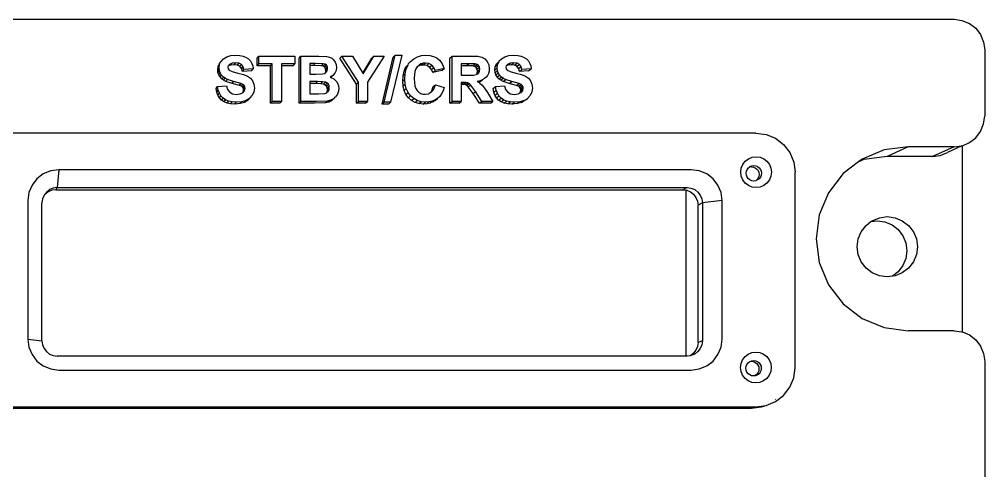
# Model space of a CAD drawing. Extents: x -79 to 96, y -51 to 52.
# Drawn here: x 20.2 to 95.5, y 16.6 to 51.8 of the extents above; entities that cross this region are included whole.
import ezdxf

# ---------------------------------------------------------------- set-up
doc = ezdxf.new("R2010")
doc.units = 0
doc.layers.get('0').update_dxf_attribs({"linetype": 'CONTINUOUS'})

msp = doc.modelspace()

# ---------------------------------------------------------------- linework, layer by layer
for p, q in [((-76.529, 51.755), (93.136, 51.755)), ((93.136, 51.755), (93.755, 51.673)), ((93.755, 51.673), (94.331, 51.434)), ((94.331, 51.434), (94.826, 51.055)), ((94.826, 51.055), (95.206, 50.56)), ((95.206, 50.56), (95.444, 49.983)), ((95.444, 49.983), (95.526, 49.365)), ((36.742, 48.926), (37.119, 48.957)), ((37.119, 48.957), (37.432, 48.938)), ((37.432, 48.938), (37.703, 48.884)), ((48.689, 45.3), (49.565, 48.957)), ((50.073, 48.957), (49.188, 45.3)), ((49.405, 48.799), (49.565, 48.957)), ((49.565, 48.957), (50.073, 48.957)), ((51.604, 48.926), (51.957, 48.957)), ((51.957, 48.957), (52.266, 48.933)), ((58.422, 48.926), (58.8, 48.957)), ((58.8, 48.957), (59.112, 48.938)), ((59.112, 48.938), (59.383, 48.884)), ((95.526, 49.365), (95.526, 44.215)), ((35.752, 48.076), (35.867, 48.231)), ((35.829, 47.97), (35.867, 48.231)), ((35.866, 48.319), (35.982, 48.475)), ((35.867, 48.231), (35.866, 48.319)), ((35.982, 48.475), (36.169, 48.682)), ((36.169, 48.682), (36.423, 48.834)), ((36.423, 48.834), (36.742, 48.926)), ((36.625, 48.238), (36.54, 48.142)), ((36.835, 48.334), (36.625, 48.238)), ((36.716, 48.178), (36.835, 48.334)), ((36.992, 48.21), (36.716, 48.178)), ((37.112, 48.366), (36.835, 48.334)), ((36.992, 48.21), (37.112, 48.366)), ((37.255, 48.18), (36.992, 48.21)), ((37.376, 48.336), (37.112, 48.366)), ((37.255, 48.18), (37.376, 48.336)), ((37.564, 48.246), (37.376, 48.336)), ((37.443, 48.091), (37.564, 48.246)), ((37.689, 48.089), (37.564, 48.246)), ((37.703, 48.884), (37.933, 48.792)), ((37.933, 48.792), (38.121, 48.665)), ((38.121, 48.665), (38.27, 48.507)), ((38.27, 48.507), (38.378, 48.324)), ((38.378, 48.324), (38.446, 48.117)), ((38.798, 48.738), (38.923, 48.896)), ((38.798, 48.142), (38.798, 48.738)), ((38.798, 48.142), (38.923, 48.298)), ((38.923, 48.896), (41.733, 48.896)), ((38.923, 48.298), (38.923, 48.896)), ((39.973, 48.298), (38.923, 48.298)), ((39.844, 48.142), (39.973, 48.298)), ((39.973, 45.36), (39.973, 48.298)), ((41.733, 48.298), (40.686, 48.298)), ((40.686, 48.298), (40.686, 48.142)), ((41.599, 48.142), (41.733, 48.298)), ((41.733, 48.896), (41.733, 48.298)), ((42.06, 48.738), (42.196, 48.896)), ((42.06, 45.214), (42.06, 48.738)), ((42.196, 48.896), (43.61, 48.896)), ((42.196, 45.36), (42.196, 48.896)), ((43.32, 48.308), (42.91, 48.308)), ((42.91, 48.308), (42.91, 48.152)), ((43.18, 48.152), (43.32, 48.308)), ((43.93, 48.296), (43.32, 48.308)), ((43.61, 48.896), (44.236, 48.861)), ((43.789, 48.14), (43.93, 48.296)), ((44.087, 48.254), (43.93, 48.296)), ((43.945, 48.098), (44.087, 48.254)), ((44.199, 48.171), (44.087, 48.254)), ((44.236, 48.861), (44.431, 48.807)), ((44.431, 48.807), (44.605, 48.715)), ((44.605, 48.715), (44.754, 48.586)), ((44.754, 48.586), (44.876, 48.42)), ((44.876, 48.42), (44.957, 48.224)), ((44.957, 48.224), (44.984, 48.006)), ((45.248, 48.738), (45.394, 48.896)), ((46.539, 46.697), (45.248, 48.738)), ((45.394, 48.896), (46.231, 48.896)), ((46.69, 46.849), (45.394, 48.896)), ((46.231, 48.896), (47.032, 47.55)), ((47.032, 47.55), (47.724, 48.738)), ((47.063, 47.497), (47.879, 48.896)), ((48.701, 48.896), (47.401, 46.844)), ((47.724, 48.738), (47.879, 48.896)), ((47.879, 48.896), (48.701, 48.896)), ((48.532, 45.154), (49.405, 48.799)), ((50.396, 48.044), (50.559, 48.199)), ((50.417, 47.881), (50.559, 48.199)), ((50.559, 48.199), (50.595, 48.312)), ((50.595, 48.312), (50.758, 48.468)), ((50.758, 48.468), (51.004, 48.682)), ((51.004, 48.682), (51.286, 48.834)), ((51.286, 48.834), (51.604, 48.926)), ((51.415, 48.188), (51.398, 48.12)), ((51.565, 48.276), (51.415, 48.188)), ((51.734, 48.329), (51.565, 48.276)), ((51.567, 48.173), (51.734, 48.329)), ((51.753, 48.19), (51.567, 48.173)), ((51.921, 48.346), (51.734, 48.329)), ((51.753, 48.19), (51.921, 48.346)), ((52.016, 48.151), (51.753, 48.19)), ((52.184, 48.307), (51.921, 48.346)), ((52.016, 48.151), (52.184, 48.307)), ((52.404, 48.187), (52.184, 48.307)), ((52.235, 48.032), (52.404, 48.187)), ((52.266, 48.933), (52.545, 48.861)), ((52.569, 47.999), (52.404, 48.187)), ((52.545, 48.861), (52.793, 48.741)), ((52.793, 48.741), (53.011, 48.573)), ((53.011, 48.573), (53.124, 48.447)), ((53.124, 48.447), (53.222, 48.297)), ((53.222, 48.297), (53.373, 47.922)), ((53.823, 48.738), (53.998, 48.896)), ((53.823, 45.214), (53.823, 48.738)), ((53.998, 45.36), (53.998, 48.896)), ((53.998, 48.896), (55.5, 48.896)), ((55.269, 48.298), (54.711, 48.298)), ((54.711, 48.298), (54.711, 48.142)), ((55.09, 48.142), (55.269, 48.298)), ((55.79, 48.286), (55.269, 48.298)), ((55.5, 48.896), (55.989, 48.872)), ((55.61, 48.13), (55.79, 48.286)), ((55.763, 48.081), (55.944, 48.237)), ((55.944, 48.237), (55.79, 48.286)), ((56.058, 48.147), (55.944, 48.237)), ((55.989, 48.872), (56.324, 48.801)), ((56.324, 48.801), (56.555, 48.669)), ((56.555, 48.669), (56.735, 48.462)), ((56.735, 48.462), (56.851, 48.201)), ((56.851, 48.201), (56.889, 47.905)), ((57.362, 48.076), (57.476, 48.319)), ((57.362, 48.076), (57.547, 48.231)), ((57.476, 48.319), (57.662, 48.475)), ((57.509, 47.97), (57.547, 48.231)), ((57.547, 48.231), (57.662, 48.475)), ((57.662, 48.475), (57.663, 48.525)), ((57.663, 48.525), (57.849, 48.682)), ((57.849, 48.682), (58.104, 48.834)), ((58.104, 48.834), (58.422, 48.926)), ((58.305, 48.238), (58.217, 48.128)), ((58.515, 48.334), (58.305, 48.238)), ((58.326, 48.178), (58.515, 48.334)), ((58.603, 48.21), (58.326, 48.178)), ((58.792, 48.366), (58.515, 48.334)), ((58.603, 48.21), (58.792, 48.366)), ((58.866, 48.18), (58.603, 48.21)), ((59.056, 48.336), (58.792, 48.366)), ((58.866, 48.18), (59.056, 48.336)), ((59.053, 48.091), (59.245, 48.246)), ((59.245, 48.246), (59.056, 48.336)), ((59.369, 48.089), (59.245, 48.246)), ((59.383, 48.884), (59.613, 48.792)), ((59.613, 48.792), (59.802, 48.665)), ((59.802, 48.665), (59.95, 48.507)), ((59.95, 48.507), (60.058, 48.324)), ((60.058, 48.324), (60.127, 48.117)), ((35.713, 47.815), (35.752, 48.076)), ((35.713, 47.815), (35.829, 47.97)), ((35.734, 47.614), (35.713, 47.815)), ((35.734, 47.614), (35.849, 47.768)), ((35.794, 47.429), (35.734, 47.614)), ((35.794, 47.429), (35.91, 47.582)), ((35.896, 47.26), (35.794, 47.429)), ((35.849, 47.768), (35.829, 47.97)), ((35.91, 47.582), (35.849, 47.768)), ((36.012, 47.413), (35.91, 47.582)), ((36.54, 48.142), (36.512, 48.018)), ((36.512, 48.018), (36.538, 47.902)), ((36.538, 47.902), (36.618, 47.804)), ((36.716, 48.178), (36.54, 48.142)), ((36.618, 47.804), (36.849, 47.688)), ((36.849, 47.688), (37.274, 47.567)), ((37.443, 48.091), (37.255, 48.18)), ((37.274, 47.567), (37.727, 47.442)), ((37.567, 47.933), (37.443, 48.091)), ((37.567, 47.933), (37.689, 48.089)), ((37.639, 47.7), (37.567, 47.933)), ((37.639, 47.7), (37.761, 47.854)), ((38.351, 47.731), (37.639, 47.7)), ((37.761, 47.854), (37.689, 48.089)), ((37.727, 47.442), (38.044, 47.313)), ((38.475, 47.886), (37.761, 47.854)), ((38.351, 47.731), (38.475, 47.886)), ((38.446, 48.117), (38.475, 47.886)), ((39.844, 48.142), (38.798, 48.142)), ((39.844, 45.214), (39.844, 48.142)), ((41.599, 48.142), (40.686, 48.142)), ((40.686, 48.142), (40.686, 45.36)), ((43.18, 48.152), (42.91, 48.152)), ((42.91, 48.152), (42.91, 47.49)), ((42.91, 47.49), (43.378, 47.49)), ((43.789, 48.14), (43.18, 48.152)), ((43.378, 47.49), (43.897, 47.502)), ((43.945, 48.098), (43.789, 48.14)), ((43.897, 47.502), (44.06, 47.545)), ((44.057, 48.016), (43.945, 48.098)), ((44.057, 48.016), (44.199, 48.171)), ((44.124, 47.899), (44.057, 48.016)), ((44.06, 47.545), (44.121, 47.596)), ((44.121, 47.596), (44.147, 47.75)), ((44.121, 47.596), (44.185, 47.629)), ((44.124, 47.899), (44.267, 48.054)), ((44.147, 47.75), (44.124, 47.899)), ((44.147, 47.75), (44.29, 47.905)), ((44.185, 47.629), (44.264, 47.75)), ((44.267, 48.054), (44.199, 48.171)), ((44.264, 47.75), (44.29, 47.905)), ((44.29, 47.905), (44.267, 48.054)), ((44.851, 47.55), (44.693, 47.369)), ((44.951, 47.768), (44.851, 47.55)), ((44.984, 48.006), (44.951, 47.768)), ((47.032, 47.55), (47.063, 47.497)), ((50.169, 47.36), (50.254, 47.727)), ((50.169, 47.36), (50.331, 47.514)), ((50.254, 47.727), (50.396, 48.044)), ((50.254, 47.727), (50.417, 47.881)), ((50.303, 47.097), (50.331, 47.514)), ((50.331, 47.514), (50.417, 47.881)), ((51.053, 47.444), (51.038, 47.15)), ((51.099, 47.695), (51.053, 47.444)), ((51.176, 47.901), (51.099, 47.695)), ((51.27, 48.045), (51.176, 47.901)), ((51.398, 48.12), (51.27, 48.045)), ((51.567, 48.173), (51.398, 48.12)), ((52.235, 48.032), (52.016, 48.151)), ((52.4, 47.844), (52.235, 48.032)), ((52.4, 47.844), (52.569, 47.999)), ((52.496, 47.599), (52.4, 47.844)), ((53.201, 47.767), (52.496, 47.599)), ((52.496, 47.599), (52.666, 47.753)), ((52.666, 47.753), (52.569, 47.999)), ((53.373, 47.922), (52.666, 47.753)), ((53.201, 47.767), (53.373, 47.922)), ((55.09, 48.142), (54.711, 48.142)), ((54.711, 48.142), (54.711, 47.401)), ((55.61, 48.13), (55.09, 48.142)), ((55.763, 48.081), (55.61, 48.13)), ((55.657, 47.412), (55.881, 47.444)), ((55.878, 47.992), (55.763, 48.081)), ((55.878, 47.992), (56.058, 48.147)), ((55.949, 47.865), (55.878, 47.992)), ((55.943, 47.476), (55.881, 47.444)), ((55.943, 47.476), (55.954, 47.559)), ((55.943, 47.476), (55.995, 47.503)), ((55.949, 47.865), (56.13, 48.02)), ((55.973, 47.705), (55.949, 47.865)), ((55.954, 47.559), (56.136, 47.713)), ((55.954, 47.559), (55.973, 47.705)), ((55.973, 47.705), (56.154, 47.859)), ((55.995, 47.503), (56.081, 47.594)), ((56.13, 48.02), (56.058, 48.147)), ((56.081, 47.594), (56.136, 47.713)), ((56.154, 47.859), (56.13, 48.02)), ((56.136, 47.713), (56.154, 47.859)), ((56.831, 47.542), (56.758, 47.386)), ((56.875, 47.715), (56.831, 47.542)), ((56.889, 47.905), (56.875, 47.715)), ((57.324, 47.815), (57.362, 48.076)), ((57.324, 47.815), (57.509, 47.97)), ((57.344, 47.614), (57.324, 47.815)), ((57.344, 47.614), (57.53, 47.768)), ((57.405, 47.429), (57.344, 47.614)), ((57.405, 47.429), (57.591, 47.582)), ((57.506, 47.26), (57.405, 47.429)), ((57.53, 47.768), (57.509, 47.97)), ((57.591, 47.582), (57.53, 47.768)), ((57.692, 47.413), (57.591, 47.582)), ((58.217, 48.128), (58.192, 48.018)), ((58.192, 48.018), (58.218, 47.902)), ((58.326, 48.178), (58.217, 48.128)), ((58.218, 47.902), (58.298, 47.804)), ((58.298, 47.804), (58.529, 47.688)), ((58.529, 47.688), (58.954, 47.567)), ((59.053, 48.091), (58.866, 48.18)), ((58.954, 47.567), (59.407, 47.442)), ((59.177, 47.933), (59.053, 48.091)), ((59.177, 47.933), (59.369, 48.089)), ((59.249, 47.7), (59.177, 47.933)), ((59.249, 47.7), (59.441, 47.854)), ((59.961, 47.731), (59.249, 47.7)), ((59.441, 47.854), (59.369, 48.089)), ((59.407, 47.442), (59.724, 47.313)), ((60.155, 47.886), (59.441, 47.854)), ((59.961, 47.731), (60.155, 47.886)), ((60.127, 48.117), (60.155, 47.886)), ((35.896, 47.26), (36.012, 47.413)), ((36.038, 47.106), (35.896, 47.26)), ((36.155, 47.259), (36.012, 47.413)), ((36.038, 47.106), (36.155, 47.259)), ((36.175, 47.007), (36.038, 47.106)), ((36.292, 47.159), (36.155, 47.259)), ((36.175, 47.007), (36.292, 47.159)), ((36.354, 46.916), (36.175, 47.007)), ((36.472, 47.067), (36.292, 47.159)), ((36.354, 46.916), (36.472, 47.067)), ((36.841, 46.758), (36.354, 46.916)), ((36.96, 46.909), (36.472, 47.067)), ((36.841, 46.758), (36.96, 46.909)), ((37.411, 46.604), (36.841, 46.758)), ((37.532, 46.755), (36.96, 46.909)), ((37.411, 46.604), (37.532, 46.755)), ((37.688, 46.684), (37.532, 46.755)), ((37.566, 46.533), (37.688, 46.684)), ((37.789, 46.601), (37.688, 46.684)), ((38.044, 47.313), (38.267, 47.157)), ((38.267, 47.157), (38.435, 46.953)), ((38.435, 46.953), (38.541, 46.699)), ((38.541, 46.699), (38.576, 46.39)), ((43.487, 46.902), (42.91, 46.902)), ((42.91, 46.902), (42.91, 46.75)), ((43.346, 46.75), (42.91, 46.75)), ((42.91, 46.75), (42.91, 45.956)), ((43.346, 46.75), (43.487, 46.902)), ((43.747, 46.738), (43.346, 46.75)), ((43.889, 46.889), (43.487, 46.902)), ((43.747, 46.738), (43.889, 46.889)), ((43.977, 46.7), (43.747, 46.738)), ((44.12, 46.851), (43.889, 46.889)), ((43.977, 46.7), (44.12, 46.851)), ((44.106, 46.634), (43.977, 46.7)), ((44.106, 46.634), (44.248, 46.785)), ((44.248, 46.785), (44.12, 46.851)), ((44.2, 46.539), (44.343, 46.689)), ((44.343, 46.689), (44.248, 46.785)), ((44.401, 46.566), (44.343, 46.689)), ((44.693, 47.369), (44.488, 47.239)), ((44.488, 47.239), (44.549, 47.216)), ((44.549, 47.216), (44.693, 47.369)), ((44.549, 47.216), (44.773, 47.112)), ((44.773, 47.112), (44.984, 46.919)), ((44.984, 46.919), (45.115, 46.672)), ((46.539, 46.697), (46.69, 46.849)), ((46.539, 45.214), (46.539, 46.697)), ((46.69, 45.36), (46.69, 46.849)), ((47.401, 46.844), (47.401, 45.36)), ((50.14, 46.945), (50.169, 47.36)), ((50.14, 46.945), (50.303, 47.097)), ((50.168, 46.551), (50.14, 46.945)), ((50.168, 46.551), (50.331, 46.702)), ((50.331, 46.702), (50.303, 47.097)), ((50.416, 46.351), (50.331, 46.702)), ((51.038, 47.15), (51.053, 46.839)), ((51.053, 46.839), (51.098, 46.576)), ((54.711, 47.401), (55.24, 47.401)), ((54.856, 46.837), (54.711, 46.837)), ((54.711, 46.713), (54.856, 46.837)), ((54.711, 46.837), (54.711, 46.713)), ((54.711, 46.713), (54.711, 46.684)), ((54.891, 46.675), (54.711, 46.684)), ((54.711, 46.684), (54.711, 45.36)), ((55.069, 46.827), (54.856, 46.837)), ((54.891, 46.675), (55.069, 46.827)), ((55.037, 46.646), (54.891, 46.675)), ((55.037, 46.646), (55.216, 46.797)), ((55.216, 46.797), (55.069, 46.827)), ((55.147, 46.589), (55.326, 46.74)), ((55.326, 46.74), (55.216, 46.797)), ((55.24, 47.401), (55.657, 47.412)), ((55.43, 46.65), (55.326, 46.74)), ((56.174, 46.967), (55.956, 46.921)), ((55.956, 46.921), (56.047, 46.86)), ((56.047, 46.86), (56.174, 46.967)), ((56.047, 46.86), (56.071, 46.844)), ((56.182, 46.885), (56.071, 46.844)), ((56.071, 46.844), (56.167, 46.779)), ((56.167, 46.779), (56.338, 46.624)), ((56.364, 47.036), (56.174, 46.967)), ((56.342, 46.978), (56.182, 46.885)), ((56.342, 46.978), (56.364, 47.036)), ((56.524, 47.13), (56.364, 47.036)), ((56.655, 47.248), (56.524, 47.13)), ((56.758, 47.386), (56.655, 47.248)), ((57.506, 47.26), (57.692, 47.413)), ((57.648, 47.106), (57.506, 47.26)), ((57.648, 47.106), (57.835, 47.259)), ((57.785, 47.007), (57.648, 47.106)), ((57.835, 47.259), (57.692, 47.413)), ((57.785, 47.007), (57.972, 47.159)), ((57.964, 46.916), (57.785, 47.007)), ((57.972, 47.159), (57.835, 47.259)), ((57.964, 46.916), (58.152, 47.067)), ((58.451, 46.758), (57.964, 46.916)), ((58.152, 47.067), (57.972, 47.159)), ((58.64, 46.909), (58.152, 47.067)), ((58.451, 46.758), (58.64, 46.909)), ((59.021, 46.604), (58.451, 46.758)), ((59.212, 46.755), (58.64, 46.909)), ((59.021, 46.604), (59.212, 46.755)), ((59.176, 46.533), (59.368, 46.684)), ((59.368, 46.684), (59.212, 46.755)), ((59.469, 46.601), (59.368, 46.684)), ((59.724, 47.313), (59.947, 47.157)), ((59.947, 47.157), (60.115, 46.953)), ((60.115, 46.953), (60.221, 46.699)), ((60.221, 46.699), (60.256, 46.39)), ((35.586, 46.361), (35.701, 46.511)), ((35.639, 46.083), (35.586, 46.361)), ((35.639, 46.083), (35.754, 46.232)), ((35.728, 45.84), (35.639, 46.083)), ((35.701, 46.511), (36.396, 46.578)), ((35.754, 46.232), (35.701, 46.511)), ((35.728, 45.84), (35.843, 45.988)), ((35.843, 45.988), (35.754, 46.232)), ((35.969, 45.78), (35.843, 45.988)), ((36.396, 46.578), (36.491, 46.275)), ((36.491, 46.275), (36.65, 46.065)), ((36.65, 46.065), (36.875, 45.942)), ((36.875, 45.942), (37.168, 45.901)), ((37.168, 45.901), (37.47, 45.937)), ((37.566, 46.533), (37.411, 46.604)), ((37.47, 45.937), (37.697, 46.058)), ((37.667, 46.451), (37.566, 46.533)), ((37.667, 46.451), (37.789, 46.601)), ((37.722, 46.354), (37.667, 46.451)), ((37.697, 46.058), (37.74, 46.238)), ((37.697, 46.058), (37.818, 46.205)), ((37.722, 46.354), (37.844, 46.504)), ((37.74, 46.238), (37.722, 46.354)), ((37.74, 46.238), (37.862, 46.388)), ((37.844, 46.504), (37.789, 46.601)), ((37.818, 46.205), (37.862, 46.388)), ((37.862, 46.388), (37.844, 46.504)), ((38.534, 46.096), (38.407, 45.821)), ((38.576, 46.39), (38.534, 46.096)), ((42.91, 45.956), (43.571, 45.956)), ((43.571, 45.956), (44.061, 45.978)), ((44.061, 45.978), (44.214, 46.035)), ((44.2, 46.539), (44.106, 46.634)), ((44.257, 46.416), (44.2, 46.539)), ((44.214, 46.035), (44.252, 46.101)), ((44.252, 46.101), (44.277, 46.269)), ((44.252, 46.101), (44.32, 46.119)), ((44.257, 46.416), (44.401, 46.566)), ((44.277, 46.269), (44.257, 46.416)), ((44.277, 46.269), (44.42, 46.419)), ((44.32, 46.119), (44.395, 46.25)), ((44.395, 46.25), (44.42, 46.419)), ((44.42, 46.419), (44.401, 46.566)), ((45.13, 46.148), (45.046, 45.916)), ((45.115, 46.672), (45.158, 46.386)), ((45.158, 46.386), (45.13, 46.148)), ((50.253, 46.201), (50.168, 46.551)), ((50.253, 46.201), (50.416, 46.351)), ((50.394, 45.895), (50.253, 46.201)), ((50.394, 45.895), (50.558, 46.044)), ((50.558, 46.044), (50.416, 46.351)), ((50.756, 45.781), (50.558, 46.044)), ((51.098, 46.576), (51.174, 46.361)), ((51.174, 46.361), (51.279, 46.195)), ((51.279, 46.195), (51.409, 46.07)), ((51.409, 46.07), (51.557, 45.982)), ((51.557, 45.982), (51.723, 45.928)), ((51.723, 45.928), (51.906, 45.91)), ((51.906, 45.91), (52.171, 45.956)), ((52.396, 46.091), (52.171, 45.956)), ((52.396, 46.091), (52.491, 46.195)), ((52.396, 46.091), (52.402, 46.175)), ((52.402, 46.175), (52.52, 46.51)), ((52.402, 46.175), (52.491, 46.195)), ((52.491, 46.195), (52.572, 46.324)), ((52.52, 46.51), (52.69, 46.66)), ((52.572, 46.324), (52.69, 46.66)), ((52.69, 46.66), (53.383, 46.441)), ((53.171, 45.937), (53.025, 45.74)), ((53.29, 46.17), (53.171, 45.937)), ((53.383, 46.441), (53.29, 46.17)), ((55.147, 46.589), (55.037, 46.646)), ((55.251, 46.499), (55.147, 46.589)), ((55.251, 46.499), (55.43, 46.65)), ((55.626, 45.981), (55.251, 46.499)), ((55.806, 46.13), (55.43, 46.65)), ((55.626, 45.981), (55.806, 46.13)), ((56.141, 45.214), (55.626, 45.981)), ((56.323, 45.36), (55.806, 46.13)), ((56.338, 46.624), (56.515, 46.4)), ((56.515, 46.4), (56.745, 46.05)), ((56.745, 46.05), (57.176, 45.36)), ((57.196, 46.361), (57.381, 46.511)), ((57.249, 46.083), (57.196, 46.361)), ((57.249, 46.083), (57.434, 46.232)), ((57.338, 45.84), (57.249, 46.083)), ((57.338, 45.84), (57.524, 45.988)), ((57.381, 46.511), (58.076, 46.578)), ((57.434, 46.232), (57.381, 46.511)), ((57.524, 45.988), (57.434, 46.232)), ((57.649, 45.78), (57.524, 45.988)), ((58.076, 46.578), (58.171, 46.275)), ((58.171, 46.275), (58.33, 46.065)), ((58.33, 46.065), (58.556, 45.942)), ((58.556, 45.942), (58.848, 45.901)), ((58.848, 45.901), (59.15, 45.937)), ((59.176, 46.533), (59.021, 46.604)), ((59.15, 45.937), (59.25, 45.987)), ((59.277, 46.451), (59.176, 46.533)), ((59.25, 45.987), (59.307, 46.056)), ((59.277, 46.451), (59.469, 46.601)), ((59.332, 46.354), (59.277, 46.451)), ((59.307, 46.056), (59.35, 46.238)), ((59.307, 46.056), (59.499, 46.205)), ((59.307, 46.056), (59.368, 46.047)), ((59.332, 46.354), (59.524, 46.504)), ((59.35, 46.238), (59.332, 46.354)), ((59.35, 46.238), (59.542, 46.388)), ((59.368, 46.047), (59.499, 46.205)), ((59.524, 46.504), (59.469, 46.601)), ((59.499, 46.205), (59.542, 46.388)), ((59.542, 46.388), (59.524, 46.504)), ((60.214, 46.096), (60.087, 45.821)), ((60.256, 46.39), (60.214, 46.096)), ((35.853, 45.633), (35.728, 45.84)), ((35.853, 45.633), (35.969, 45.78)), ((36.014, 45.46), (35.853, 45.633)), ((36.13, 45.608), (35.969, 45.78)), ((36.014, 45.46), (36.13, 45.608)), ((36.212, 45.325), (36.014, 45.46)), ((36.33, 45.472), (36.13, 45.608)), ((36.212, 45.325), (36.33, 45.472)), ((36.45, 45.229), (36.212, 45.325)), ((36.568, 45.375), (36.33, 45.472)), ((36.45, 45.229), (36.568, 45.375)), ((36.726, 45.171), (36.45, 45.229)), ((36.845, 45.317), (36.568, 45.375)), ((36.726, 45.171), (36.845, 45.317)), ((37.04, 45.152), (36.726, 45.171)), ((37.16, 45.298), (36.845, 45.317)), ((37.04, 45.152), (37.16, 45.298)), ((37.462, 45.184), (37.04, 45.152)), ((37.583, 45.33), (37.16, 45.298)), ((37.462, 45.184), (37.583, 45.33)), ((37.807, 45.28), (37.462, 45.184)), ((37.93, 45.427), (37.583, 45.33)), ((38.08, 45.443), (37.807, 45.28)), ((37.807, 45.28), (37.93, 45.427)), ((38.203, 45.59), (37.93, 45.427)), ((38.08, 45.443), (38.203, 45.59)), ((38.283, 45.673), (38.203, 45.59)), ((38.283, 45.673), (38.407, 45.821)), ((39.844, 45.214), (39.973, 45.36)), ((40.555, 45.214), (39.844, 45.214)), ((40.686, 45.36), (39.973, 45.36)), ((40.555, 45.214), (40.686, 45.36)), ((42.06, 45.214), (42.196, 45.36)), ((43.26, 45.214), (42.06, 45.214)), ((43.4, 45.36), (42.196, 45.36)), ((44.118, 45.238), (43.26, 45.214)), ((44.261, 45.385), (43.4, 45.36)), ((44.118, 45.238), (44.261, 45.385)), ((44.379, 45.296), (44.118, 45.238)), ((44.523, 45.442), (44.261, 45.385)), ((44.379, 45.296), (44.523, 45.442)), ((44.595, 45.405), (44.379, 45.296)), ((44.74, 45.552), (44.523, 45.442)), ((44.595, 45.405), (44.74, 45.552)), ((44.768, 45.564), (44.74, 45.552)), ((44.768, 45.564), (44.913, 45.711)), ((45.046, 45.916), (44.913, 45.711)), ((46.539, 45.214), (46.69, 45.36)), ((47.248, 45.214), (46.539, 45.214)), ((47.401, 45.36), (46.69, 45.36)), ((47.248, 45.214), (47.401, 45.36)), ((48.532, 45.154), (48.689, 45.3)), ((49.188, 45.3), (48.689, 45.3)), ((49.03, 45.154), (49.188, 45.3)), ((50.592, 45.634), (50.394, 45.895)), ((50.592, 45.634), (50.756, 45.781)), ((50.834, 45.424), (50.592, 45.634)), ((50.998, 45.571), (50.756, 45.781)), ((50.834, 45.424), (50.998, 45.571)), ((51.107, 45.274), (50.834, 45.424)), ((51.272, 45.42), (50.998, 45.571)), ((51.107, 45.274), (51.272, 45.42)), ((51.411, 45.184), (51.107, 45.274)), ((51.577, 45.33), (51.272, 45.42)), ((51.411, 45.184), (51.577, 45.33)), ((51.746, 45.154), (51.411, 45.184)), ((51.914, 45.3), (51.577, 45.33)), ((51.746, 45.154), (51.914, 45.3)), ((52.017, 45.171), (51.746, 45.154)), ((52.186, 45.318), (51.914, 45.3)), ((52.017, 45.171), (52.186, 45.318)), ((52.264, 45.224), (52.017, 45.171)), ((52.433, 45.37), (52.186, 45.318)), ((52.264, 45.224), (52.433, 45.37)), ((52.486, 45.312), (52.264, 45.224)), ((52.656, 45.458), (52.433, 45.37)), ((52.486, 45.312), (52.656, 45.458)), ((52.683, 45.434), (52.486, 45.312)), ((52.853, 45.581), (52.656, 45.458)), ((52.683, 45.434), (52.853, 45.581)), ((53.025, 45.74), (52.853, 45.581)), ((53.823, 45.214), (53.998, 45.36)), ((54.535, 45.214), (53.823, 45.214)), ((54.711, 45.36), (53.998, 45.36)), ((54.535, 45.214), (54.711, 45.36)), ((56.141, 45.214), (56.323, 45.36)), ((56.992, 45.214), (56.141, 45.214)), ((57.176, 45.36), (56.323, 45.36)), ((56.992, 45.214), (57.176, 45.36)), ((57.463, 45.633), (57.338, 45.84)), ((57.463, 45.633), (57.649, 45.78)), ((57.624, 45.46), (57.463, 45.633)), ((57.624, 45.46), (57.811, 45.608)), ((57.823, 45.325), (57.624, 45.46)), ((57.811, 45.608), (57.649, 45.78)), ((58.01, 45.472), (57.811, 45.608)), ((57.823, 45.325), (58.01, 45.472)), ((58.06, 45.229), (57.823, 45.325)), ((58.248, 45.375), (58.01, 45.472)), ((58.06, 45.229), (58.248, 45.375)), ((58.336, 45.171), (58.06, 45.229)), ((58.525, 45.317), (58.248, 45.375)), ((58.336, 45.171), (58.525, 45.317)), ((58.651, 45.152), (58.336, 45.171)), ((58.841, 45.298), (58.525, 45.317)), ((58.651, 45.152), (58.841, 45.298)), ((59.072, 45.184), (58.651, 45.152)), ((59.263, 45.33), (58.841, 45.298)), ((59.072, 45.184), (59.263, 45.33)), ((59.418, 45.28), (59.072, 45.184)), ((59.61, 45.427), (59.263, 45.33)), ((59.418, 45.28), (59.61, 45.427)), ((59.69, 45.443), (59.61, 45.427)), ((59.69, 45.443), (59.884, 45.59)), ((60.087, 45.821), (59.884, 45.59)), ((49.03, 45.154), (48.532, 45.154)), ((95.444, 43.597), (95.526, 44.215)), ((94.826, 42.526), (95.206, 43.02)), ((95.206, 43.02), (95.444, 43.597)), ((77.69, 42.894), (-61, 42.894)), ((77.69, 42.894), (78.479, 42.79)), ((78.479, 42.79), (79.215, 42.486)), ((79.215, 42.486), (79.846, 42.001)), ((94.331, 42.146), (94.826, 42.526)), ((79.846, 42.001), (80.33, 41.37)), ((87.696, 41.581), (85.967, 40.865)), ((89.552, 41.826), (87.696, 41.581)), ((89.552, 41.826), (87.93, 41.068)), ((93.136, 41.826), (89.552, 41.826)), ((93.136, 41.826), (91.45, 41.068)), ((93.755, 41.907), (92.623, 41.383)), ((93.136, 41.826), (93.755, 41.907)), ((93.755, 41.907), (93.796, 41.907)), ((93.796, 41.907), (94.331, 42.146)), ((93.796, 27.389), (93.796, 41.907)), ((76.659, 40.445), (76.85, 40.694)), ((76.85, 40.694), (77.099, 40.885)), ((77.099, 40.885), (77.388, 41.005)), ((77.388, 41.005), (77.699, 41.046)), ((77.699, 41.046), (78.01, 41.005)), ((78.01, 41.005), (78.299, 40.885)), ((78.299, 40.885), (78.548, 40.694)), ((78.548, 40.694), (78.738, 40.445)), ((80.33, 41.37), (80.635, 40.634)), ((85.698, 40.658), (84.482, 39.726)), ((85.967, 40.865), (85.698, 40.658)), ((86.108, 40.828), (85.698, 40.658)), ((87.93, 41.068), (86.108, 40.828)), ((91.45, 41.068), (87.93, 41.068)), ((91.45, 41.068), (92.057, 41.148)), ((92.057, 41.148), (92.623, 41.383)), ((22.692, 39.944), (22.113, 39.704)), ((23.314, 40.026), (22.692, 39.944)), ((23.314, 40.026), (23.206, 38.647)), ((72.649, 40.026), (23.314, 40.026)), ((73.27, 39.944), (72.649, 40.026)), ((73.849, 39.704), (73.27, 39.944)), ((76.498, 39.845), (76.539, 40.156)), ((76.539, 40.156), (76.659, 40.445)), ((76.921, 39.753), (76.941, 39.908)), ((76.941, 39.908), (77.001, 40.053)), ((77.001, 40.053), (77.096, 40.177)), ((77.096, 40.177), (77.186, 40.239)), ((77.186, 40.239), (77.22, 40.272)), ((77.22, 40.272), (77.364, 40.332)), ((77.22, 40.272), (77.341, 40.259)), ((77.341, 40.259), (77.495, 40.239)), ((77.364, 40.332), (77.519, 40.352)), ((77.495, 40.239), (77.639, 40.179)), ((77.519, 40.352), (77.674, 40.332)), ((77.639, 40.179), (77.763, 40.084)), ((77.674, 40.332), (77.819, 40.272)), ((77.763, 40.084), (77.858, 39.96)), ((77.819, 40.272), (77.943, 40.177)), ((77.858, 39.96), (77.918, 39.816)), ((77.943, 40.177), (78.038, 40.053)), ((78.038, 40.053), (78.098, 39.908)), ((78.098, 39.908), (78.118, 39.753)), ((78.738, 40.445), (78.858, 40.156)), ((78.858, 40.156), (78.899, 39.845)), ((80.635, 40.634), (80.739, 39.845)), ((21.616, 39.323), (21.235, 38.826)), ((22.113, 39.704), (21.616, 39.323)), ((74.346, 39.323), (73.849, 39.704)), ((74.728, 38.826), (74.346, 39.323)), ((76.539, 39.535), (76.498, 39.845)), ((76.659, 39.245), (76.539, 39.535)), ((76.85, 38.996), (76.659, 39.245)), ((76.941, 39.598), (76.921, 39.753)), ((77.001, 39.454), (76.941, 39.598)), ((77.096, 39.33), (77.001, 39.454)), ((77.22, 39.235), (77.096, 39.33)), ((77.364, 39.175), (77.22, 39.235)), ((77.519, 39.154), (77.364, 39.175)), ((77.674, 39.175), (77.519, 39.154)), ((77.763, 39.239), (77.674, 39.175)), ((77.858, 39.363), (77.763, 39.239)), ((77.819, 39.235), (77.763, 39.239)), ((77.943, 39.33), (77.819, 39.235)), ((77.918, 39.507), (77.858, 39.363)), ((77.918, 39.816), (77.938, 39.662)), ((77.938, 39.662), (77.918, 39.507)), ((78.038, 39.454), (77.943, 39.33)), ((78.098, 39.598), (78.038, 39.454)), ((78.118, 39.753), (78.098, 39.598)), ((78.738, 39.245), (78.548, 38.996)), ((78.858, 39.535), (78.738, 39.245)), ((78.899, 39.845), (78.858, 39.535)), ((80.739, 24.601), (80.739, 39.845)), ((84.482, 39.726), (83.343, 38.241)), ((21.235, 38.826), (20.995, 38.247)), ((22.609, 38.487), (22.361, 38.297)), ((22.792, 38.429), (22.505, 38.31)), ((22.897, 38.606), (22.609, 38.487)), ((23.1, 38.469), (22.792, 38.429)), ((23.206, 38.647), (22.897, 38.606)), ((23.206, 38.647), (23.1, 38.469)), ((23.1, 38.469), (71.982, 38.469)), ((23.206, 38.647), (72.314, 38.647)), ((72.314, 38.647), (71.982, 38.469)), ((71.982, 38.469), (72.228, 38.437)), ((72.228, 38.437), (72.228, 25.504)), ((72.228, 38.437), (72.29, 38.429)), ((72.29, 38.429), (72.576, 38.31)), ((72.314, 38.647), (72.623, 38.606)), ((72.623, 38.606), (72.911, 38.487)), ((72.911, 38.487), (73.159, 38.297)), ((74.967, 38.247), (74.728, 38.826)), ((77.099, 38.806), (76.85, 38.996)), ((77.388, 38.686), (77.099, 38.806)), ((77.699, 38.645), (77.388, 38.686)), ((78.01, 38.686), (77.699, 38.645)), ((78.299, 38.806), (78.01, 38.686)), ((78.548, 38.996), (78.299, 38.806)), ((20.995, 38.247), (20.913, 37.625)), ((22.052, 37.761), (22.011, 37.452)), ((22.171, 38.049), (22.052, 37.761)), ((22.259, 38.121), (22.171, 38.049)), ((22.505, 38.31), (22.259, 38.121)), ((22.361, 38.297), (22.259, 38.121)), ((72.576, 38.31), (72.823, 38.121)), ((72.823, 38.121), (73.012, 37.875)), ((73.012, 37.875), (73.131, 37.588)), ((73.159, 38.297), (73.348, 38.049)), ((73.348, 38.049), (73.468, 37.761)), ((73.468, 37.761), (73.508, 37.452)), ((75.049, 37.625), (74.967, 38.247)), ((83.343, 38.241), (82.627, 36.512)), ((20.913, 37.625), (20.913, 26.822)), ((22.011, 26.698), (22.011, 37.452)), ((73.131, 37.588), (73.171, 37.28)), ((73.508, 37.452), (73.171, 37.28)), ((73.171, 26.576), (73.171, 37.28)), ((75.049, 37.625), (73.508, 37.452)), ((73.508, 37.452), (73.508, 26.698)), ((75.049, 26.822), (75.049, 37.625)), ((82.627, 36.512), (82.383, 34.657)), ((86.757, 36.061), (87.323, 36.296)), ((87.323, 36.296), (87.93, 36.376)), ((87.93, 36.376), (88.537, 36.296)), ((88.537, 36.296), (89.103, 36.061)), ((85.898, 35.202), (86.271, 35.688)), ((86.271, 35.688), (86.659, 35.986)), ((86.659, 35.986), (86.757, 36.061)), ((86.659, 35.986), (87.141, 36.049)), ((87.141, 36.049), (87.743, 35.97)), ((87.743, 35.97), (88.304, 35.738)), ((88.304, 35.738), (88.786, 35.368)), ((89.103, 36.061), (89.589, 35.688)), ((89.589, 35.688), (89.962, 35.202)), ((82.383, 34.657), (82.627, 32.801)), ((85.584, 34.029), (85.664, 34.636)), ((85.664, 34.636), (85.898, 35.202)), ((88.786, 35.368), (89.155, 34.887)), ((89.155, 34.887), (89.387, 34.326)), ((89.962, 35.202), (90.197, 34.636)), ((90.197, 34.636), (90.277, 34.029)), ((85.664, 33.422), (85.584, 34.029)), ((89.387, 34.326), (89.467, 33.724)), ((90.277, 34.029), (90.197, 33.422)), ((85.898, 32.856), (85.664, 33.422)), ((89.467, 33.724), (89.387, 33.122)), ((90.197, 33.422), (89.962, 32.856)), ((82.627, 32.801), (83.343, 31.072)), ((86.271, 32.37), (85.898, 32.856)), ((89.155, 32.561), (88.786, 32.08)), ((89.387, 33.122), (89.155, 32.561)), ((89.962, 32.856), (89.589, 32.37)), ((86.757, 31.997), (86.271, 32.37)), ((87.323, 31.763), (86.757, 31.997)), ((87.93, 31.683), (87.323, 31.763)), ((88.338, 31.737), (87.93, 31.683)), ((88.786, 32.08), (88.338, 31.737)), ((88.537, 31.763), (88.338, 31.737)), ((89.103, 31.997), (88.537, 31.763)), ((89.589, 32.37), (89.103, 31.997)), ((83.343, 31.072), (84.482, 29.587)), ((84.482, 29.587), (85.967, 28.448)), ((85.967, 28.448), (87.696, 27.732)), ((87.696, 27.732), (89.552, 27.488)), ((93.136, 27.488), (89.552, 27.488)), ((93.136, 27.488), (93.755, 27.406)), ((93.755, 27.406), (93.796, 27.389)), ((93.796, 27.389), (94.331, 27.168)), ((94.331, 27.168), (94.826, 26.788)), ((20.913, 26.822), (20.995, 26.201)), ((20.913, 26.822), (22.011, 26.698)), ((22.011, 26.698), (22.052, 26.389)), ((22.052, 26.389), (22.171, 26.101)), ((73.171, 26.576), (73.131, 26.268)), ((73.508, 26.698), (73.171, 26.576)), ((73.468, 26.389), (73.348, 26.101)), ((73.508, 26.698), (73.468, 26.389)), ((74.967, 26.201), (75.049, 26.822)), ((94.826, 26.788), (95.206, 26.293)), ((20.995, 26.201), (21.235, 25.622)), ((21.235, 25.622), (21.616, 25.125)), ((22.171, 26.101), (22.361, 25.854)), ((22.361, 25.854), (22.609, 25.664)), ((22.609, 25.664), (22.897, 25.544)), ((72.823, 25.735), (72.623, 25.544)), ((72.911, 25.664), (72.623, 25.544)), ((73.012, 25.981), (72.823, 25.735)), ((73.159, 25.854), (72.911, 25.664)), ((73.131, 26.268), (73.012, 25.981)), ((73.348, 26.101), (73.159, 25.854)), ((74.346, 25.125), (74.728, 25.622)), ((74.728, 25.622), (74.967, 26.201)), ((76.837, 25.467), (77.085, 25.658)), ((77.085, 25.658), (77.375, 25.778)), ((77.375, 25.778), (77.685, 25.819)), ((77.685, 25.819), (77.996, 25.778)), ((77.996, 25.778), (78.286, 25.658)), ((78.286, 25.658), (78.534, 25.467)), ((95.206, 26.293), (95.444, 25.717)), ((95.444, 25.717), (95.526, 25.098)), ((21.616, 25.125), (22.113, 24.743)), ((22.897, 25.544), (23.206, 25.504)), ((72.228, 25.504), (23.206, 25.504)), ((72.314, 25.504), (72.228, 25.504)), ((72.549, 25.535), (72.314, 25.504)), ((72.576, 25.546), (72.549, 25.535)), ((72.623, 25.544), (72.576, 25.546)), ((73.849, 24.743), (74.346, 25.125)), ((76.485, 24.618), (76.526, 24.929)), ((76.526, 24.929), (76.646, 25.218)), ((76.646, 25.218), (76.837, 25.467)), ((76.927, 24.716), (76.987, 24.861)), ((76.987, 24.861), (77.082, 24.985)), ((77.082, 24.985), (77.206, 25.08)), ((77.206, 25.08), (77.327, 25.102)), ((77.327, 25.102), (77.351, 25.14)), ((77.327, 25.102), (77.482, 25.082)), ((77.351, 25.14), (77.506, 25.16)), ((77.482, 25.082), (77.626, 25.022)), ((77.506, 25.16), (77.661, 25.14)), ((77.626, 25.022), (77.75, 24.927)), ((77.661, 25.14), (77.805, 25.08)), ((77.75, 24.927), (77.845, 24.803)), ((77.805, 25.08), (77.929, 24.985)), ((77.929, 24.985), (78.024, 24.861)), ((78.024, 24.861), (78.084, 24.716)), ((78.534, 25.467), (78.725, 25.218)), ((78.725, 25.218), (78.845, 24.929)), ((78.845, 24.929), (78.886, 24.618)), ((95.526, 25.098), (95.526, -24.141)), ((22.113, 24.743), (22.692, 24.503)), ((22.692, 24.503), (23.314, 24.421)), ((23.314, 24.421), (72.649, 24.421)), ((72.649, 24.421), (73.27, 24.503)), ((73.27, 24.503), (73.849, 24.743)), ((76.526, 24.308), (76.485, 24.618)), ((76.646, 24.018), (76.526, 24.308)), ((76.907, 24.561), (76.927, 24.716)), ((76.927, 24.406), (76.907, 24.561)), ((76.987, 24.262), (76.927, 24.406)), ((77.082, 24.138), (76.987, 24.262)), ((77.206, 24.043), (77.082, 24.138)), ((77.845, 24.206), (77.75, 24.082)), ((77.929, 24.138), (77.805, 24.043)), ((77.845, 24.803), (77.904, 24.659)), ((77.904, 24.35), (77.845, 24.206)), ((77.904, 24.659), (77.925, 24.505)), ((77.925, 24.505), (77.904, 24.35)), ((78.024, 24.262), (77.929, 24.138)), ((78.084, 24.406), (78.024, 24.262)), ((78.084, 24.716), (78.105, 24.561)), ((78.105, 24.561), (78.084, 24.406)), ((78.845, 24.308), (78.725, 24.018)), ((78.886, 24.618), (78.845, 24.308)), ((80.635, 23.812), (80.739, 24.601)), ((76.837, 23.769), (76.646, 24.018)), ((77.085, 23.579), (76.837, 23.769)), ((77.375, 23.459), (77.085, 23.579)), ((77.351, 23.983), (77.206, 24.043)), ((77.506, 23.963), (77.351, 23.983)), ((77.685, 23.418), (77.375, 23.459)), ((77.594, 23.974), (77.506, 23.963)), ((77.626, 23.987), (77.594, 23.974)), ((77.661, 23.983), (77.594, 23.974)), ((77.75, 24.082), (77.626, 23.987)), ((77.805, 24.043), (77.661, 23.983)), ((77.996, 23.459), (77.685, 23.418)), ((78.286, 23.579), (77.996, 23.459)), ((78.534, 23.769), (78.286, 23.579)), ((78.725, 24.018), (78.534, 23.769)), ((80.33, 23.076), (80.635, 23.812)), ((79.846, 22.445), (80.33, 23.076)), ((78.479, 21.656), (79.215, 21.96)), ((79.189, 22.12), (79.215, 22.139)), ((79.215, 21.96), (79.846, 22.445)), ((-61, 21.552), (77.69, 21.552)), ((-60.718, 21.452), (77.332, 21.452)), ((77.332, 21.452), (78.117, 21.556)), ((77.332, 21.452), (77.69, 21.552)), ((77.69, 21.552), (78.479, 21.656)), ((78.117, 21.556), (78.479, 21.656))]:
    msp.add_line(p, q)

doc.saveas('drawing.dxf')
